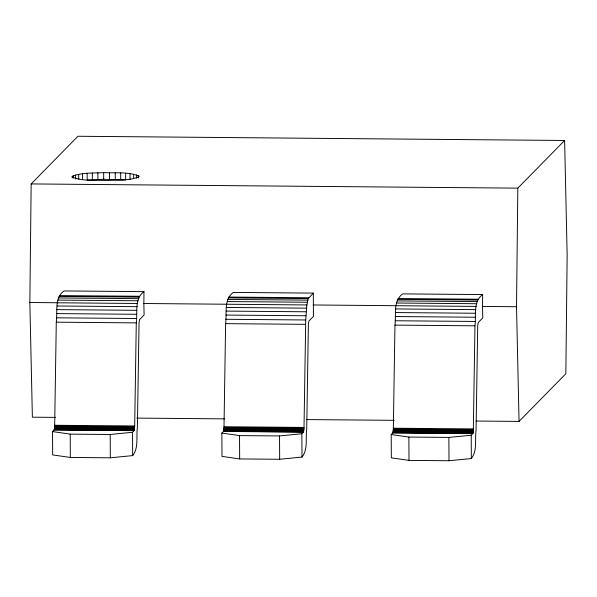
<?xml version="1.0" encoding="UTF-8"?>
<svg xmlns="http://www.w3.org/2000/svg" width="597" height="597" viewBox="0 0 597 597"><rect width="100%" height="100%" fill="white"/><g stroke="black" fill="none" stroke-linecap="round" stroke-linejoin="round"><path stroke-width="0.9" d="M55.685 417.393L32.38 417.191L29.85 302.507L31.156 183.928L77.953 136.258L564.62 140.474L567.15 255.158L565.844 373.744L519.047 421.415L476.16 421.042M143.847 303.5L143.981 291.642L63.983 290.948C54.133 298.052 57.76 311.828 56.29 322.179L54.663 426.131L54.23 429.78L52.543 431.579L52.663 454.907L70.327 457.459L110.326 457.809L132.668 455.601C138.847 448.011 136.079 436.511 137.385 427.385L139.056 322.604L139.549 319.604L144.101 314.97L143.847 303.5L306.865 304.948L308.253 298.604L313.313 293.112L233.315 292.418C223.465 299.522 227.091 313.291 225.621 323.649L223.994 427.601L223.562 431.25L221.875 433.049L222.002 456.377L239.658 458.929L279.665 459.272L302 457.071C308.179 449.474 305.41 437.982 306.724 428.855L308.388 324.074L308.88 321.074L313.44 316.44L313.313 293.112M482.518 306.44L482.645 294.575L402.647 293.881C392.796 300.992 396.423 314.761 394.96 325.119L393.326 429.071L392.901 432.721L391.207 434.519L391.333 457.839L408.997 460.399L448.996 460.742L471.332 458.533C477.51 450.944 474.742 439.452 476.055 430.325L477.727 325.544L478.219 322.544L482.772 317.902L482.518 306.44L516.517 306.731L519.047 421.415M516.517 306.731L517.823 188.145L564.62 140.474M52.543 431.579L70.207 434.131L110.206 434.482L132.541 432.273L134.131 430.653L134.683 425.959L136.288 322.873C137.758 312.522 134.131 298.746 143.981 291.642M221.875 433.049L239.539 435.601L279.538 435.944L301.873 433.743L303.463 432.124L304.015 427.43L305.731 319.977L306.865 304.948M391.207 434.519L408.87 437.071L448.869 437.414L471.212 435.213L472.794 433.594L473.354 428.9L474.958 325.813C476.421 315.455 472.802 301.686 482.645 294.575M72.282 176.279L72.11 176.973C83.043 181.615 95.871 179.898 107.564 180.525C117.975 179.839 129.124 180.816 138.944 176.861L139.116 176.167C128.176 171.526 115.355 173.234 103.662 172.615C93.251 173.302 82.095 172.317 72.282 176.279L72.289 177.943M125.654 173.279L125.683 179.943L103.691 179.279L87.207 180.01L87.169 173.346M31.156 183.928L517.823 188.145M59.424 295.582L139.429 296.276M228.763 297.052L308.761 297.746M398.095 298.522L478.093 299.216M58.916 296.44L138.922 297.134M228.255 297.91L308.253 298.604M397.587 299.381L477.585 300.075M58.424 297.955L138.429 298.649M227.763 299.425L307.761 300.119M397.095 300.895L477.093 301.589M57.961 300.09L137.959 300.784M227.293 301.552L307.298 302.246M396.632 303.022L476.63 303.716M29.85 302.507L57.416 302.746M57.536 302.791L137.534 303.485M313.186 304.97L476.205 306.418M57.155 305.992L137.153 306.686M226.487 307.462L306.492 308.156M395.826 308.933L475.824 309.627M56.834 309.627L136.84 310.321M226.173 311.097L306.171 311.783M395.505 312.559L475.503 313.253M56.581 313.597L136.579 314.291M225.912 315.067L305.918 315.761M395.251 316.537L475.249 317.231M56.402 317.82L136.4 318.507M225.733 319.283L305.731 319.977M395.065 320.753L475.063 321.447M56.29 322.179L136.288 322.873M225.621 323.649L305.627 324.343M394.96 325.119L474.958 325.813M136.795 418.101L224.435 418.863M306.477 419.572L394.117 420.333M54.685 425.265L134.683 425.959M224.017 426.736L304.015 427.43M393.348 428.206L473.354 428.9M54.663 426.131L134.661 426.825M223.994 427.601L303.992 428.295M393.326 429.071L473.331 429.765M54.626 426.959L134.624 427.653M223.957 428.43L303.955 429.124M393.289 429.9L473.287 430.594M54.566 427.736L134.564 428.43M223.897 429.198L303.903 429.892M393.236 430.668L473.234 431.362M54.499 428.415L134.497 429.109M223.83 429.885L303.836 430.579M393.169 431.355L473.167 432.049M54.417 428.997L134.415 429.691M223.748 430.467L303.754 431.161M393.087 431.937L473.085 432.631M54.327 429.459L134.325 430.153M223.659 430.93L303.664 431.624M392.998 432.4L472.996 433.094M54.23 429.78L134.228 430.474M223.562 431.25L303.567 431.944M392.901 432.721L472.899 433.415M54.133 429.959L134.131 430.653M223.465 431.43L303.463 432.124M392.796 432.9L472.794 433.594M471.212 435.213L471.332 458.533M448.869 437.414L448.996 460.742M408.87 437.071L408.997 460.399M301.873 433.743L302 457.071M279.538 435.944L279.665 459.272M239.539 435.601L239.658 458.929M138.265 175.481L138.28 177.981M136.429 174.839L136.444 178.167M133.653 174.242L133.668 178.406M132.541 432.273L132.668 455.601M130.019 173.72L130.049 179.548M120.669 172.943L120.706 179.607M115.236 172.712L115.273 179.376M109.505 172.6L109.542 179.264M110.206 434.482L110.326 457.809M103.662 172.615L103.691 179.279M97.871 172.742L97.908 179.406M92.319 172.988L92.356 179.652M82.58 173.794L82.61 179.63M78.692 174.339L78.714 179.331M75.618 174.943L75.64 179.107M73.461 175.593L73.476 178.093M70.207 434.131L70.327 457.459"/></g></svg>
